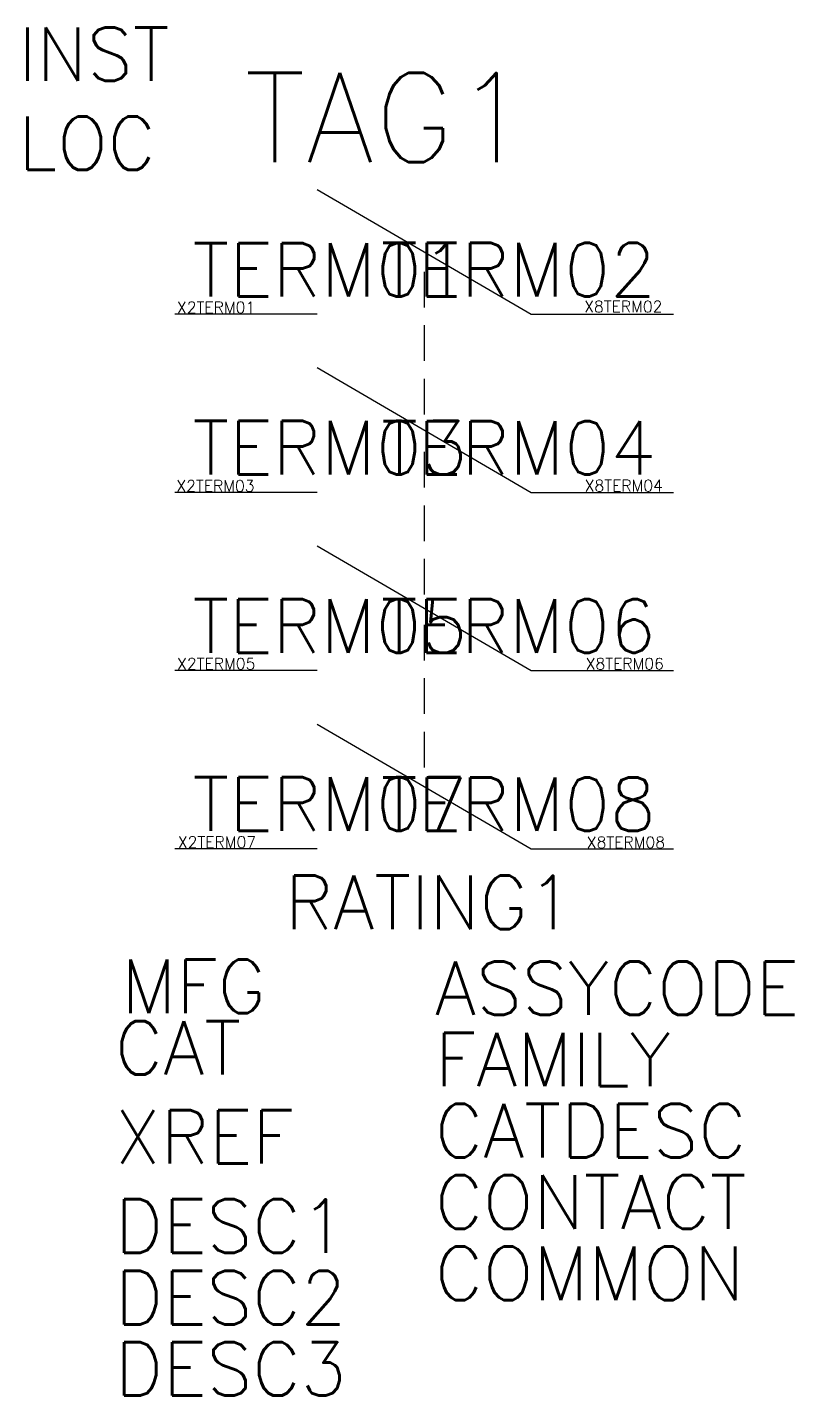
# Model space of a CAD drawing. Header units: inches. Extents: x -6.1 to 15.4, y -25.3 to 13.
import ezdxf
from ezdxf.enums import TextEntityAlignment as Align

# ---------------------------------------------------------------- set-up
doc = ezdxf.new("R2010")
doc.units = ezdxf.units.IN
doc.header["$MEASUREMENT"] = 0
doc.styles.get("Standard").update_dxf_attribs({"font": 'txt.shx'})

msp = doc.modelspace()

# ---------------------------------------------------------------- linework, layer by layer
for p, q in [((2, 8.5), (8, 5)), ((5, 6.189), (5, 5.189)), ((2, 5), (-2, 5)), ((8, 5), (12, 5)), ((5, 4.689), (5, 3.689)), ((2, 3.5), (8, 0)), ((5, 3.189), (5, 2.189)), ((5, 1.135), (5, 0.135)), ((2, 0), (-2, 0)), ((5, -0.365), (5, -1.365)), ((8, 0), (12, 0)), ((2, -1.5), (8, -5)), ((5, -1.865), (5, -2.865)), ((5, -3.716), (5, -4.716)), ((2, -5), (-2, -5)), ((5, -5.216), (5, -6.216)), ((8, -5), (12, -5)), ((8, -5), (12, -5)), ((2, -6.5), (8, -10)), ((5, -6.716), (5, -7.716)), ((2, -10), (-2, -10)), ((8, -10), (12, -10))]:
    msp.add_line(p, q)
for centre in [(-2, 5), (-2, 0), (-2, 0), (-2, -5), (-2, -5), (-2, -10), (-2, -10)]:
    msp.add_circle(centre, 0.0000813)

# ---------------------------------------------------------------- texts
at = {"flags": 1}
for tag, p, s, height in [('INST', (-6.393, 11.546), '', 1.5), ('LOC', (-6.393, 9.046), '', 1.5), ('X2TERM01', (-1.937, 5.028), '', 0.32), ('X8TERM02', (9.491, 5.052), '', 0.32), ('X2TERM03', (-1.954, 0.022), '', 0.32), ('X8TERM04', (9.505, 0.027), '', 0.32), ('X2TERM05', (-1.932, -4.968), '', 0.32), ('X8TERM06', (9.533, -4.969), '', 0.32), ('X2TERM07', (-1.912, -9.974), '', 0.32), ('X8TERM08', (9.564, -9.982), '', 0.32), ('MFG', (-3.495, -14.608), '', 1.5), ('ASSYCODE', (5.303, -14.661), '', 1.5), ('CAT', (-3.677, -16.335), '', 1.5), ('FAMILY', (5.303, -16.661), 'MS_ACKO', 1.5), ('CATDESC', (5.303, -18.661), '', 1.5), ('XREF', (-3.677, -18.835), '', 1.5), ('CONTACT', (5.303, -20.661), '', 1.5), ('DESC1', (-3.677, -21.335), '', 1.5), ('COMMON', (5.303, -22.661), '', 1.5), ('DESC2', (-3.677, -23.344), '', 1.5), ('DESC3', (-3.677, -25.344), '', 1.5)]:
    msp.add_attdef(tag, p, s, height=height, dxfattribs=at)
for tag, p, s, height in [('TAG1', (-0.044, 9.268), 'ДК-40', 2.5), ('TERM01', (-1.499, 5.492), '53', 1.5), ('TERM03', (-1.5, 0.503), '63', 1.5), ('TERM05', (-1.504, -4.498), '73', 1.5), ('TERM07', (-1.498, -9.494), '83', 1.5), ('RATING1', (1.094, -12.252), '', 1.5)]:
    msp.add_attdef(tag, p, s, height=height)
for tag, text, p in [('TERM02', '54', (11.502, 5.499)), ('TERM04', '64', (11.505, 0.502)), ('TERM06', '74', (11.496, -4.5)), ('TERM08', '84', (11.501, -9.5))]:
    msp.add_attdef(tag, text=text, height=1.5).set_placement(p, align=Align.RIGHT)

doc.saveas('drawing.dxf')
